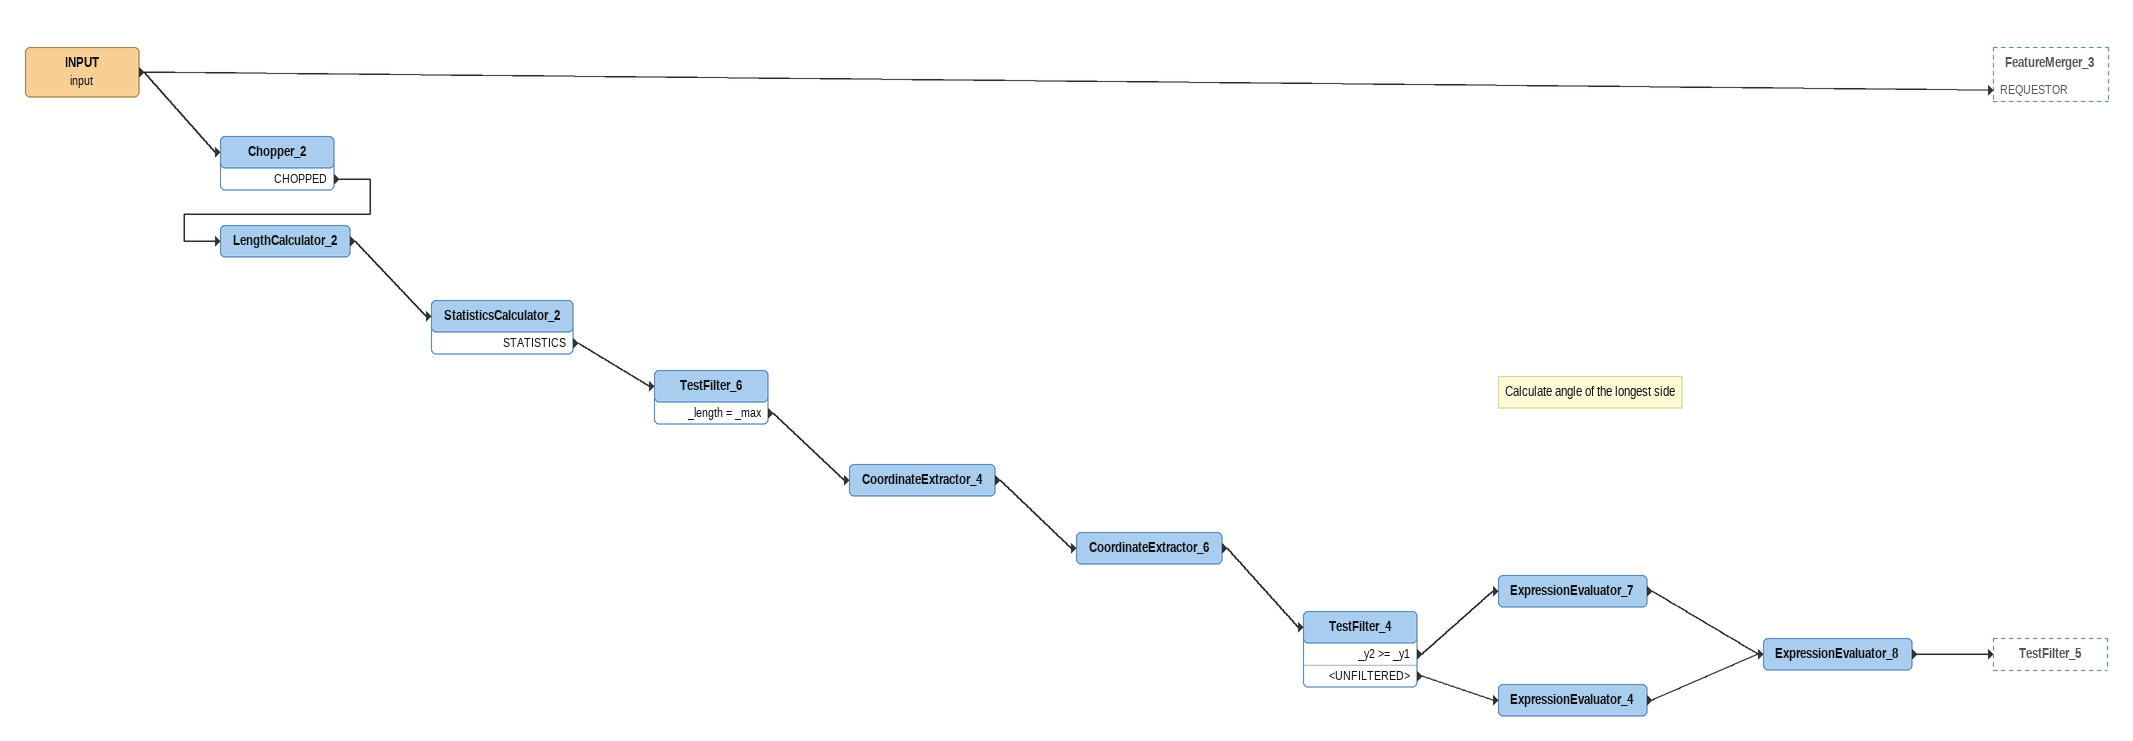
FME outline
INPUT (input)
    -> Chopper_2
    -> FeatureMerger_3 [REQUESTOR]
Chopper_2
    CHOPPED -> LengthCalculator_2
LengthCalculator_2
    -> StatisticsCalculator_2
StatisticsCalculator_2
    STATISTICS -> TestFilter_6
TestFilter_6
    _length = _max -> CoordinateExtractor_4
CoordinateExtractor_4
    -> CoordinateExtractor_6
CoordinateExtractor_6
    -> TestFilter_4
TestFilter_4
    _y2 >= _y1 -> ExpressionEvaluator_7
    <UNFILTERED> -> ExpressionEvaluator_4
Note: Calculate angle of the longest side
ExpressionEvaluator_7
    -> ExpressionEvaluator_8
ExpressionEvaluator_4
    -> ExpressionEvaluator_8
ExpressionEvaluator_8
    -> TestFilter_5
